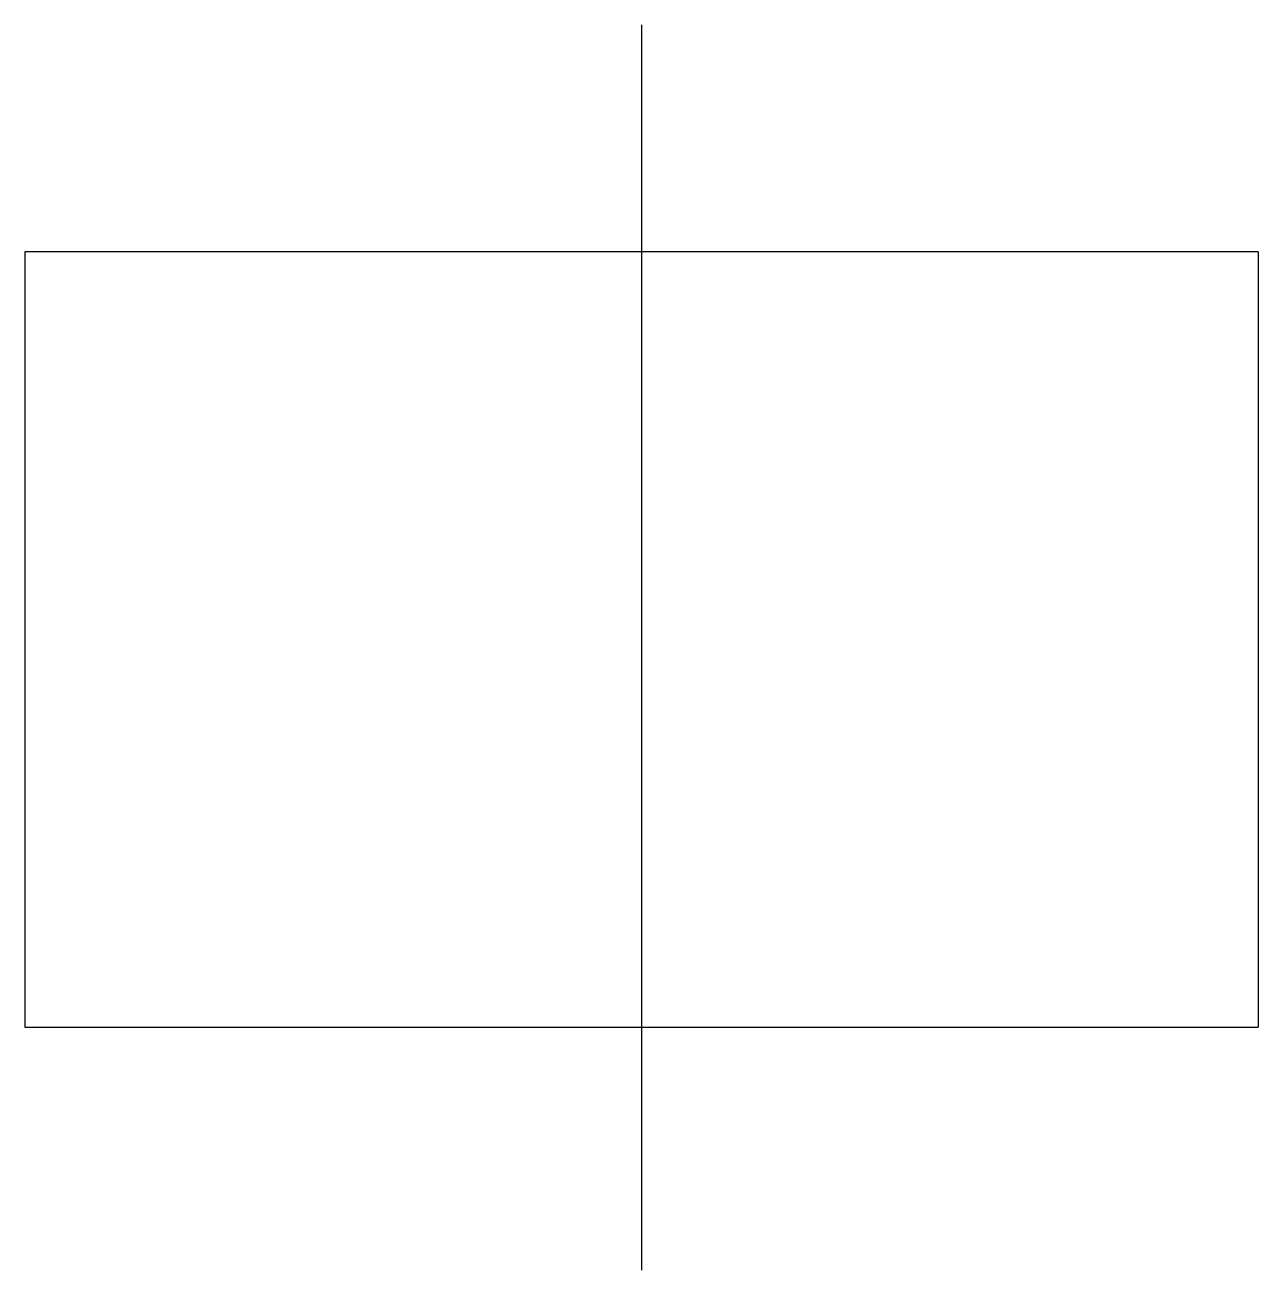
# Model space of a CAD drawing. Header units: millimetres. Extents: x -3850 to 3850, y -6283 to 1494.
import ezdxf

# ---------------------------------------------------------------- set-up
doc = ezdxf.new("R2010")
doc.units = ezdxf.units.MM
doc.linetypes.add('CENTER', pattern=[2, 1.25, -0.25, 0.25, -0.25])
doc.layers.add('_33_CAU_MO_Tuongthan', color=8, linetype='Continuous')
doc.layers.add('_33_Timtuyen', color=8, linetype='Continuous')

msp = doc.modelspace()

# ---------------------------------------------------------------- linework, layer by layer
at = {"layer": '_33_CAU_MO_Tuongthan'}
msp.add_line((3850, 77, 0), (-3850, 77), dxfattribs=at)
for points in [[(-3850, 77), (-3850, -4766.4)], [(3850, 77), (3850, -4766.4)], [(-3850, -4766.4), (3850, -4766.4)]]:
    msp.add_lwpolyline(points, dxfattribs=at)
at = {"layer": '_33_Timtuyen', "color": 1, "linetype": 'CENTER', "ltscale": 0.7}
msp.add_line((0, 1494.1), (0, -6282.7), dxfattribs=at)

doc.saveas('drawing.dxf')
